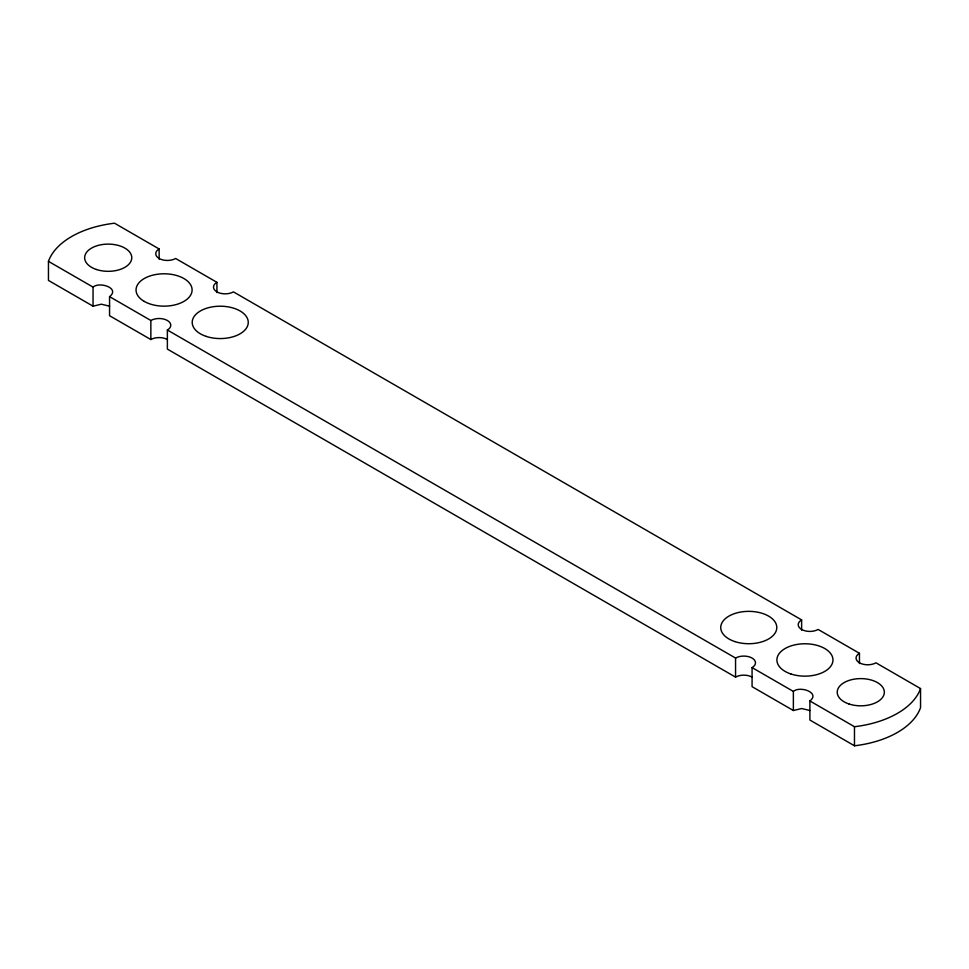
<?xml version="1.0" encoding="UTF-8"?>
<svg xmlns="http://www.w3.org/2000/svg" width="969" height="969" viewBox="0 0 969 969"><rect width="100%" height="100%" fill="white"/><g stroke="black" fill="none" stroke-linecap="round" stroke-linejoin="round"><path stroke-width="1.45" d="M167.371 339.55A11.676 6.747 0 0 0 150.861 339.55L109.558 315.712L109.558 296.635C120.447 288.229 99.589 281.301 93.048 287.103L48.45 261.351L48.45 280.429L93.048 306.18L101.309 304.205L109.558 306.18M48.45 261.351A84.872 48.995 0 0 1 114.524 223.209L159.134 248.972A11.652 6.735 0 0 0 159.134 258.481A11.652 6.735 0 0 0 175.619 258.481L216.923 282.33A11.676 6.747 0 0 0 216.923 291.875A11.676 6.747 0 0 0 233.444 291.875L801.629 619.906A11.676 6.747 0 0 0 801.629 629.45A11.676 6.747 0 0 0 818.139 629.45L859.455 653.3A11.652 6.735 0 0 0 859.455 662.808A11.652 6.735 0 0 0 875.94 662.808L920.55 688.571L920.55 707.649A84.872 48.995 0 0 1 854.476 745.791L809.89 720.04L809.89 700.962C820.634 692.653 799.97 685.58 793.369 691.43L752.077 667.593A11.676 6.747 0 0 0 752.077 658.06A11.676 6.747 0 0 0 735.556 658.06L167.371 330.017A11.676 6.747 0 0 0 167.371 320.485A11.676 6.747 0 0 0 150.861 320.485L109.558 296.635M752.077 667.593L752.077 686.67L793.369 710.507L801.629 708.533L809.89 710.507M809.89 700.962L854.476 726.714A84.872 48.995 0 0 0 920.55 688.571M752.077 677.125A11.676 6.747 0 0 0 735.556 677.125L167.371 349.094L167.371 330.017M859.455 653.3L859.455 663.571M854.476 726.714L854.476 745.791M801.629 619.906L801.629 630.177M793.369 691.43L793.369 710.507M735.556 658.06L735.556 677.125M216.923 282.33L216.923 292.602M159.134 248.972L159.134 259.244M150.861 320.485L150.861 339.55M93.048 287.103L93.048 306.18M734.756 641.551A28.028 16.182 0 0 0 776.799 627.537A28.028 16.182 0 0 0 734.756 613.522A28.028 16.182 0 0 0 734.756 641.551M849.001 703.991A23.559 13.602 0 0 0 884.346 692.205A23.559 13.602 0 0 0 849.001 680.432A23.559 13.602 0 0 0 849.001 703.991M96.44 269.503A23.559 13.602 0 0 0 131.772 257.718A23.559 13.602 0 0 0 96.44 245.932A23.559 13.602 0 0 0 96.44 269.503M144.248 301.407A28.028 16.182 0 0 0 191.147 294.152A28.028 16.182 0 0 0 156.821 274.336A28.028 16.182 0 0 0 144.248 301.407M206.215 336.4A28.028 16.182 0 0 0 248.258 322.386A28.028 16.182 0 0 0 206.215 308.372A28.028 16.182 0 0 0 206.215 336.4M790.91 673.976A28.028 16.182 0 0 0 832.965 659.962A28.028 16.182 0 0 0 790.91 645.948A28.028 16.182 0 0 0 790.91 673.976"/></g></svg>
